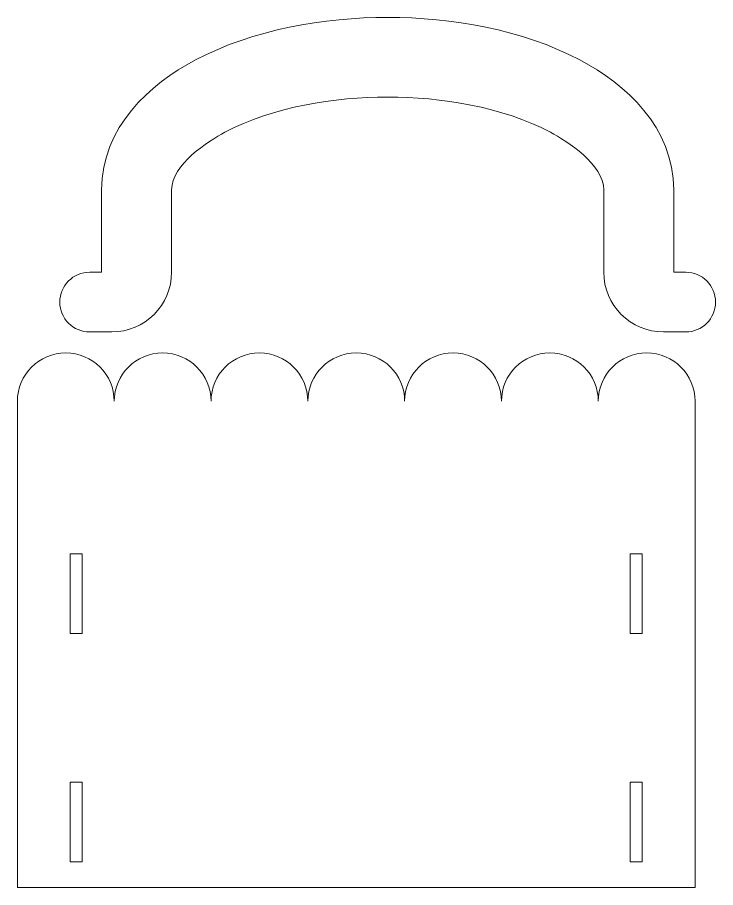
# Model space of a CAD drawing. Header units: centimetres. Extents: x -97 to 97, y -61 to 61.
# Drawn here: x -96.47 to -61.44, y -16.62 to 27.05 of the extents above; entities that cross this region are included whole.
import ezdxf

# ---------------------------------------------------------------- set-up
doc = ezdxf.new("R2010")
doc.units = ezdxf.units.CM
doc.header["$MEASUREMENT"] = 0
doc.layers.add('layer 1', color=7, linetype='Continuous')

msp = doc.modelspace()

# ---------------------------------------------------------------- linework, layer by layer
at = {"layer": 'layer 1', "color": 242, "lineweight": 9}
for points, knots in [([(-67.0538, 18.39142), (-67.0538, 19.66586), (-68.88386, 20.84124), (-69.72646, 21.2868), (-69.72646, 21.2868), (-72.16162, 22.5745), (-75.2312, 23.0517), (-77.89368, 23.0517), (-77.89368, 23.0517), (-80.55616, 23.0517), (-83.62574, 22.57448), (-86.0609, 21.2868), (-86.0609, 21.2868), (-86.90348, 20.84124), (-88.73356, 19.66584), (-88.73356, 18.39142), (-88.73356, 18.39142), (-88.73356, 18.39142), (-88.73356, 14.26606), (-88.73356, 14.26606), (-88.73356, 14.26606), (-88.73356, 12.61372), (-90.08122, 11.26606), (-91.73356, 11.26606), (-91.73356, 11.26606), (-91.73356, 11.26606), (-92.24428, 11.26606), (-92.24428, 11.26606), (-92.24428, 11.26606), (-92.24428, 11.26606), (-92.84428, 11.26606), (-92.84428, 11.26606), (-92.84428, 11.26606), (-93.6727, 11.26606), (-94.34428, 11.93764), (-94.34428, 12.76606), (-94.34428, 12.76606), (-94.34428, 13.59448), (-93.6727, 14.26606), (-92.84428, 14.26606), (-92.84428, 14.26606), (-92.84428, 14.26606), (-92.24428, 14.26606), (-92.24428, 14.26606), (-92.24428, 14.26606), (-92.24428, 14.26606), (-92.24428, 18.39142), (-92.24428, 18.39142), (-92.24428, 18.39142), (-92.24428, 21.55078), (-89.83266, 23.70214), (-87.53884, 24.91508), (-87.53884, 24.91508), (-84.6265, 26.45512), (-81.0826, 27.0517), (-77.89368, 27.0517), (-77.89368, 27.0517), (-74.70476, 27.0517), (-71.16086, 26.45512), (-68.24852, 24.91508), (-68.24852, 24.91508), (-65.9547, 23.70214), (-63.54308, 21.55076), (-63.54308, 18.39142), (-63.54308, 18.39142), (-63.54308, 18.39142), (-63.54308, 14.26606), (-63.54308, 14.26606), (-63.54308, 14.26606), (-63.54308, 14.26606), (-62.94308, 14.26606), (-62.94308, 14.26606), (-62.94308, 14.26606), (-62.11466, 14.26606), (-61.44308, 13.59448), (-61.44308, 12.76606), (-61.44308, 12.76606), (-61.44308, 11.93764), (-62.11466, 11.26606), (-62.94308, 11.26606), (-62.94308, 11.26606), (-62.94308, 11.26606), (-63.54308, 11.26606), (-63.54308, 11.26606), (-63.54308, 11.26606), (-63.54308, 11.26606), (-64.0538, 11.26606), (-64.0538, 11.26606), (-64.0538, 11.26606), (-65.70614, 11.26606), (-67.0538, 12.61372), (-67.0538, 14.26606), (-67.0538, 14.26606), (-67.0538, 14.26606), (-67.0538, 18.39142), (-67.0538, 18.39142)], [0, 0, 0, 0, 0.04, 0.04, 0.04, 0.04, 0.08, 0.08, 0.08, 0.08, 0.12, 0.12, 0.12, 0.12, 0.16, 0.16, 0.16, 0.16, 0.2, 0.2, 0.2, 0.2, 0.24, 0.24, 0.24, 0.24, 0.28, 0.28, 0.28, 0.28, 0.32, 0.32, 0.32, 0.32, 0.36, 0.36, 0.36, 0.36, 0.4, 0.4, 0.4, 0.4, 0.44, 0.44, 0.44, 0.44, 0.48, 0.48, 0.48, 0.48, 0.52, 0.52, 0.52, 0.52, 0.56, 0.56, 0.56, 0.56, 0.6, 0.6, 0.6, 0.6, 0.64, 0.64, 0.64, 0.64, 0.68, 0.68, 0.68, 0.68, 0.72, 0.72, 0.72, 0.72, 0.76, 0.76, 0.76, 0.76, 0.8, 0.8, 0.8, 0.8, 0.84, 0.84, 0.84, 0.84, 0.88, 0.88, 0.88, 0.88, 0.92, 0.92, 0.92, 0.92, 1, 1, 1, 1]), ([(-62.47202, 7.78522), (-62.47202, 7.78522), (-62.47362, -16.61738), (-62.47362, -16.61738), (-62.47362, -16.61738), (-62.47362, -16.61738), (-96.47104, -16.61738), (-96.47104, -16.61738), (-96.47104, -16.61738), (-96.47104, -16.61738), (-96.47104, 7.78522), (-96.47104, 7.78522), (-96.47104, 7.78522), (-96.47104, 9.12644), (-95.38376, 10.21372), (-94.04254, 10.21372), (-94.04254, 10.21372), (-92.70132, 10.21372), (-91.61404, 9.12644), (-91.61404, 7.78522), (-91.61404, 7.78522), (-91.61404, 9.12644), (-90.52676, 10.21372), (-89.18554, 10.21372), (-89.18554, 10.21372), (-87.84432, 10.21372), (-86.75704, 9.12644), (-86.75704, 7.78522), (-86.75704, 7.78522), (-86.75704, 9.12644), (-85.66976, 10.21372), (-84.32854, 10.21372), (-84.32854, 10.21372), (-82.98732, 10.21372), (-81.90004, 9.12644), (-81.90004, 7.78522), (-81.90004, 7.78522), (-81.90004, 9.12644), (-80.81276, 10.21372), (-79.47154, 10.21372), (-79.47154, 10.21372), (-78.13032, 10.21372), (-77.04304, 9.12644), (-77.04304, 7.78522), (-77.04304, 7.78522), (-77.04304, 9.12644), (-75.95576, 10.21372), (-74.61454, 10.21372), (-74.61454, 10.21372), (-73.27332, 10.21372), (-72.18604, 9.12644), (-72.18604, 7.78522), (-72.18604, 7.78522), (-72.18604, 9.12644), (-71.09876, 10.21372), (-69.75754, 10.21372), (-69.75754, 10.21372), (-68.41632, 10.21372), (-67.32904, 9.12644), (-67.32904, 7.78522), (-67.32904, 7.78522), (-67.32904, 9.12644), (-66.24176, 10.21372), (-64.90054, 10.21372), (-64.90054, 10.21372), (-63.55932, 10.21372), (-62.47204, 9.12644), (-62.47204, 7.78522), (-62.47204, 7.78522), (-62.47204, 7.78522), (-62.47202, 7.78522), (-62.47202, 7.78522)], [0, 0, 0, 0, 0.05263158, 0.05263158, 0.05263158, 0.05263158, 0.10526316, 0.10526316, 0.10526316, 0.10526316, 0.15789474, 0.15789474, 0.15789474, 0.15789474, 0.21052632, 0.21052632, 0.21052632, 0.21052632, 0.26315789, 0.26315789, 0.26315789, 0.26315789, 0.31578947, 0.31578947, 0.31578947, 0.31578947, 0.36842105, 0.36842105, 0.36842105, 0.36842105, 0.42105263, 0.42105263, 0.42105263, 0.42105263, 0.47368421, 0.47368421, 0.47368421, 0.47368421, 0.52631579, 0.52631579, 0.52631579, 0.52631579, 0.57894737, 0.57894737, 0.57894737, 0.57894737, 0.63157895, 0.63157895, 0.63157895, 0.63157895, 0.68421053, 0.68421053, 0.68421053, 0.68421053, 0.73684211, 0.73684211, 0.73684211, 0.73684211, 0.78947368, 0.78947368, 0.78947368, 0.78947368, 0.84210526, 0.84210526, 0.84210526, 0.84210526, 0.89473684, 0.89473684, 0.89473684, 0.89473684, 1, 1, 1, 1]), ([(-93.8266, 0.12684), (-93.8266, 0.12684), (-93.82608, -3.87314), (-93.82608, -3.87314), (-93.82608, -3.87314), (-93.82608, -3.87314), (-93.22462, -3.87314), (-93.22462, -3.87314), (-93.22462, -3.87314), (-93.22462, -3.87314), (-93.22462, 0.12684), (-93.22462, 0.12684), (-93.22462, 0.12684), (-93.22462, 0.12684), (-93.8266, 0.12684), (-93.8266, 0.12684)], [0, 0, 0, 0, 0.2, 0.2, 0.2, 0.2, 0.4, 0.4, 0.4, 0.4, 0.6, 0.6, 0.6, 0.6, 1, 1, 1, 1]), ([(-65.72532, 0.12684), (-65.72532, 0.12684), (-65.7248, -3.87314), (-65.7248, -3.87314), (-65.7248, -3.87314), (-65.7248, -3.87314), (-65.12334, -3.87314), (-65.12334, -3.87314), (-65.12334, -3.87314), (-65.12334, -3.87314), (-65.12334, 0.12684), (-65.12334, 0.12684), (-65.12334, 0.12684), (-65.12334, 0.12684), (-65.72532, 0.12684), (-65.72532, 0.12684)], [0, 0, 0, 0, 0.2, 0.2, 0.2, 0.2, 0.4, 0.4, 0.4, 0.4, 0.6, 0.6, 0.6, 0.6, 1, 1, 1, 1]), ([(-93.82436, -11.32452), (-93.82436, -11.32452), (-93.82436, -15.3245), (-93.82436, -15.3245), (-93.82436, -15.3245), (-93.82436, -15.3245), (-93.22214, -15.3245), (-93.22214, -15.3245), (-93.22214, -15.3245), (-93.22214, -15.3245), (-93.22214, -11.32452), (-93.22214, -11.32452), (-93.22214, -11.32452), (-93.22214, -11.32452), (-93.82436, -11.32452), (-93.82436, -11.32452)], [0, 0, 0, 0, 0.2, 0.2, 0.2, 0.2, 0.4, 0.4, 0.4, 0.4, 0.6, 0.6, 0.6, 0.6, 1, 1, 1, 1]), ([(-65.72308, -11.32452), (-65.72308, -11.32452), (-65.72308, -15.3245), (-65.72308, -15.3245), (-65.72308, -15.3245), (-65.72308, -15.3245), (-65.12086, -15.3245), (-65.12086, -15.3245), (-65.12086, -15.3245), (-65.12086, -15.3245), (-65.12086, -11.32452), (-65.12086, -11.32452), (-65.12086, -11.32452), (-65.12086, -11.32452), (-65.72308, -11.32452), (-65.72308, -11.32452)], [0, 0, 0, 0, 0.2, 0.2, 0.2, 0.2, 0.4, 0.4, 0.4, 0.4, 0.6, 0.6, 0.6, 0.6, 1, 1, 1, 1])]:
    msp.add_open_spline(points, degree=3, knots=knots, dxfattribs=at)

doc.saveas('drawing.dxf')
